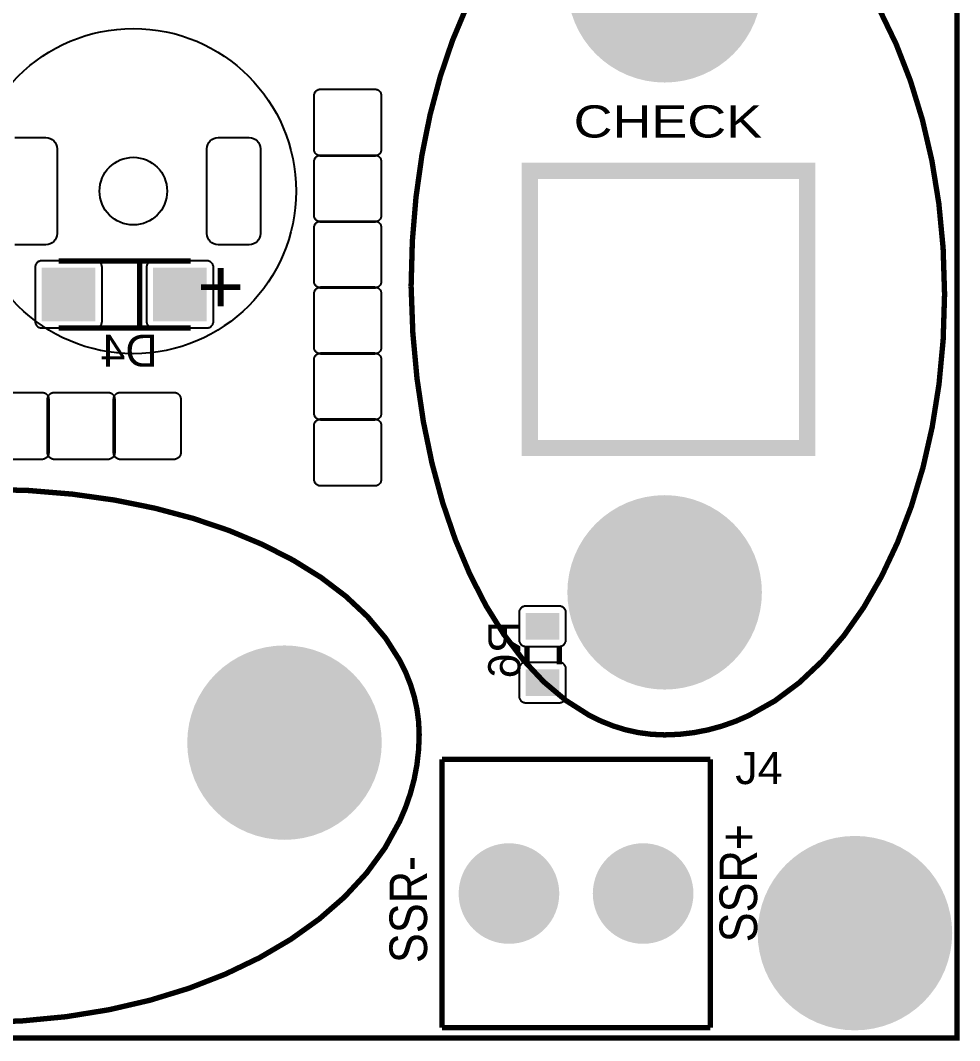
# Model space of a CAD drawing. Header units: inches. Extents: x -2.05 to 2.05, y -1.97 to 1.97.
# Drawn here: x 0.649 to 2.049, y -1.974 to -0.453 of the extents above; entities that cross this region are included whole.
import ezdxf

# ---------------------------------------------------------------- set-up
doc = ezdxf.new("R2010")
doc.units = ezdxf.units.IN
doc.layers.get('0').update_dxf_attribs({"linetype": 'CONTINUOUS'})

# ---------------------------------------------------------------- blocks, each defined once
blk = doc.blocks.new('RPAD')
blk.add_trace([(-0.5, -0.5), (-0.5, 0.5), (0.5, -0.5), (0.5, 0.5)])
blk = doc.blocks.new('EPAD')
at = {"const_width": 0.5}
blk.add_lwpolyline([(-0.25, 0, 1), (0.25, 0, 1)], format="xyb", close=True, dxfattribs=at)

msp = doc.modelspace()

# ---------------------------------------------------------------- linework, layer by layer
for points, const_width in [([(-2.045209, -1.970364), (2.045209, -1.970364), (2.045209, 1.964352), (-2.045209, 1.964352), (-2.045209, -1.970364)], 0.008), ([(-2.045209, -1.970364), (2.045209, -1.970364), (2.045209, 1.964352), (-2.045209, 1.964352), (-2.045209, -1.970364)], 0.008), ([(-2.045209, -1.970364), (2.045209, -1.970364), (2.045209, 1.964352), (-2.045209, 1.964352), (-2.045209, -1.970364)], 0.008), ([(1.313956, -0.433076), (1.2931, -0.482924), (1.274993, -0.53646), (1.259802, -0.593386), (1.247696, -0.653404), (1.238841, -0.716218), (1.233404, -0.781529), (1.231555, -0.849041)], 0.008), ([(1.313956, -0.433076), (1.2931, -0.482924), (1.274993, -0.53646), (1.259802, -0.593386), (1.247696, -0.653404), (1.238841, -0.716218), (1.233404, -0.781529), (1.231555, -0.849041)], 0.008), ([(1.313956, -0.433076), (1.2931, -0.482924), (1.274993, -0.53646), (1.259802, -0.593386), (1.247696, -0.653404), (1.238841, -0.716218), (1.233404, -0.781529), (1.231555, -0.849041)], 0.008), ([(1.231555, -0.849041), (1.234137, -0.918883), (1.240296, -0.986384), (1.249868, -1.051246), (1.262686, -1.113171), (1.278585, -1.171858), (1.2974, -1.22701), (1.318964, -1.278328), (1.343114, -1.325511), (1.369683, -1.368264), (1.398506, -1.406285), (1.429417, -1.439277), (1.462251, -1.46694), (1.496843, -1.488976), (1.514746, -1.497791), (1.533026, -1.505086), (1.551663, -1.510826), (1.570636, -1.514971), (1.589925, -1.517486), (1.609508, -1.518333), (1.631358, -1.517496), (1.652879, -1.515012), (1.674047, -1.510917), (1.694837, -1.50525), (1.715226, -1.498048), (1.73519, -1.489349), (1.773747, -1.467609), (1.810318, -1.440331), (1.844711, -1.407816), (1.876734, -1.370365), (1.906198, -1.32828), (1.932911, -1.28186), (1.956683, -1.231407), (1.977321, -1.177222), (1.994635, -1.119607), (2.008434, -1.058861), (2.018527, -0.995286), (2.024723, -0.929183), (2.026831, -0.860852), (2.024663, -0.792113), (2.018292, -0.725614), (2.007913, -0.661658), (1.993724, -0.600548), (1.97592, -0.542588), (1.954697, -0.488078), (1.930254, -0.437324)], 0.008), ([(1.231555, -0.849041), (1.234137, -0.918883), (1.240296, -0.986384), (1.249868, -1.051246), (1.262686, -1.113171), (1.278585, -1.171858), (1.2974, -1.22701), (1.318964, -1.278328), (1.343114, -1.325511), (1.369683, -1.368264), (1.398506, -1.406285), (1.429417, -1.439277), (1.462251, -1.46694), (1.496843, -1.488976), (1.514746, -1.497791), (1.533026, -1.505086), (1.551663, -1.510826), (1.570636, -1.514971), (1.589925, -1.517486), (1.609508, -1.518333), (1.631358, -1.517496), (1.652879, -1.515012), (1.674047, -1.510917), (1.694837, -1.50525), (1.715226, -1.498048), (1.73519, -1.489349), (1.773747, -1.467609), (1.810318, -1.440331), (1.844711, -1.407816), (1.876734, -1.370365), (1.906198, -1.32828), (1.932911, -1.28186), (1.956683, -1.231407), (1.977321, -1.177222), (1.994635, -1.119607), (2.008434, -1.058861), (2.018527, -0.995286), (2.024723, -0.929183), (2.026831, -0.860852), (2.024663, -0.792113), (2.018292, -0.725614), (2.007913, -0.661658), (1.993724, -0.600548), (1.97592, -0.542588), (1.954697, -0.488078), (1.930254, -0.437324)], 0.008), ([(1.231555, -0.849041), (1.234137, -0.918883), (1.240296, -0.986384), (1.249868, -1.051246), (1.262686, -1.113171), (1.278585, -1.171858), (1.2974, -1.22701), (1.318964, -1.278328), (1.343114, -1.325511), (1.369683, -1.368264), (1.398506, -1.406285), (1.429417, -1.439277), (1.462251, -1.46694), (1.496843, -1.488976), (1.514746, -1.497791), (1.533026, -1.505086), (1.551663, -1.510826), (1.570636, -1.514971), (1.589925, -1.517486), (1.609508, -1.518333), (1.631358, -1.517496), (1.652879, -1.515012), (1.674047, -1.510917), (1.694837, -1.50525), (1.715226, -1.498048), (1.73519, -1.489349), (1.773747, -1.467609), (1.810318, -1.440331), (1.844711, -1.407816), (1.876734, -1.370365), (1.906198, -1.32828), (1.932911, -1.28186), (1.956683, -1.231407), (1.977321, -1.177222), (1.994635, -1.119607), (2.008434, -1.058861), (2.018527, -0.995286), (2.024723, -0.929183), (2.026831, -0.860852), (2.024663, -0.792113), (2.018292, -0.725614), (2.007913, -0.661658), (1.993724, -0.600548), (1.97592, -0.542588), (1.954697, -0.488078), (1.930254, -0.437324)], 0.008), ([(1.40861, -1.090278), (1.821996, -1.090278), (1.821996, -0.676892), (1.40861, -0.676892), (1.40861, -1.090278)], 0.024), ([(1.40861, -1.090278), (1.821996, -1.090278), (1.821996, -0.676892), (1.40861, -0.676892), (1.40861, -1.090278)], 0.024), ([(1.40861, -1.090278), (1.821996, -1.090278), (1.821996, -0.676892), (1.40861, -0.676892), (1.40861, -1.090278)], 0.024), ([(0.902933, -0.811222), (0.705933, -0.811222)], 0.008), ([(0.902933, -0.811222), (0.705933, -0.811222)], 0.008), ([(0.902933, -0.811222), (0.705933, -0.811222)], 0.008), ([(0.826933, -0.911222), (0.826933, -0.811222)], 0.008), ([(0.826933, -0.911222), (0.826933, -0.811222)], 0.008), ([(0.826933, -0.911222), (0.826933, -0.811222)], 0.008), ([(0.705933, -0.911222), (0.902933, -0.911222)], 0.008), ([(0.705933, -0.911222), (0.902933, -0.911222)], 0.008), ([(0.705933, -0.911222), (0.902933, -0.911222)], 0.008), ([(0.582177, -1.947222), (0.650917, -1.945055), (0.717416, -1.938684), (0.781371, -1.928305), (0.842481, -1.914115), (0.900442, -1.896311), (0.954951, -1.875089), (1.005706, -1.850645), (1.052404, -1.823176), (1.094741, -1.792878), (1.132416, -1.759948), (1.165126, -1.724582), (1.192567, -1.686976), (1.214437, -1.647328), (1.223189, -1.626799), (1.230434, -1.605833), (1.236135, -1.584454), (1.240254, -1.562687), (1.242753, -1.540557), (1.243594, -1.518089), (1.242768, -1.498918), (1.240313, -1.480036), (1.236268, -1.461465), (1.230669, -1.443224), (1.223553, -1.425336), (1.214958, -1.40782), (1.193478, -1.373992), (1.166527, -1.341906), (1.134402, -1.311731), (1.097399, -1.283635), (1.055818, -1.257785), (1.009954, -1.234348), (0.960106, -1.213492), (0.90657, -1.195385), (0.849644, -1.180194), (0.789625, -1.168087), (0.726812, -1.159232), (0.6615, -1.153796), (0.593988, -1.151947)], 0.008), ([(0.582177, -1.947222), (0.650917, -1.945055), (0.717416, -1.938684), (0.781371, -1.928305), (0.842481, -1.914115), (0.900442, -1.896311), (0.954951, -1.875089), (1.005706, -1.850645), (1.052404, -1.823176), (1.094741, -1.792878), (1.132416, -1.759948), (1.165126, -1.724582), (1.192567, -1.686976), (1.214437, -1.647328), (1.223189, -1.626799), (1.230434, -1.605833), (1.236135, -1.584454), (1.240254, -1.562687), (1.242753, -1.540557), (1.243594, -1.518089), (1.242768, -1.498918), (1.240313, -1.480036), (1.236268, -1.461465), (1.230669, -1.443224), (1.223553, -1.425336), (1.214958, -1.40782), (1.193478, -1.373992), (1.166527, -1.341906), (1.134402, -1.311731), (1.097399, -1.283635), (1.055818, -1.257785), (1.009954, -1.234348), (0.960106, -1.213492), (0.90657, -1.195385), (0.849644, -1.180194), (0.789625, -1.168087), (0.726812, -1.159232), (0.6615, -1.153796), (0.593988, -1.151947)], 0.008), ([(0.582177, -1.947222), (0.650917, -1.945055), (0.717416, -1.938684), (0.781371, -1.928305), (0.842481, -1.914115), (0.900442, -1.896311), (0.954951, -1.875089), (1.005706, -1.850645), (1.052404, -1.823176), (1.094741, -1.792878), (1.132416, -1.759948), (1.165126, -1.724582), (1.192567, -1.686976), (1.214437, -1.647328), (1.223189, -1.626799), (1.230434, -1.605833), (1.236135, -1.584454), (1.240254, -1.562687), (1.242753, -1.540557), (1.243594, -1.518089), (1.242768, -1.498918), (1.240313, -1.480036), (1.236268, -1.461465), (1.230669, -1.443224), (1.223553, -1.425336), (1.214958, -1.40782), (1.193478, -1.373992), (1.166527, -1.341906), (1.134402, -1.311731), (1.097399, -1.283635), (1.055818, -1.257785), (1.009954, -1.234348), (0.960106, -1.213492), (0.90657, -1.195385), (0.849644, -1.180194), (0.789625, -1.168087), (0.726812, -1.159232), (0.6615, -1.153796), (0.593988, -1.151947)], 0.008), ([(1.404445, -1.385333), (1.404445, -1.412333)], 0.008), ([(1.404445, -1.385333), (1.404445, -1.412333)], 0.008), ([(1.404445, -1.385333), (1.404445, -1.412333)], 0.008), ([(1.452445, -1.385333), (1.452445, -1.413333)], 0.008), ([(1.452445, -1.385333), (1.452445, -1.413333)], 0.008), ([(1.452445, -1.385333), (1.452445, -1.413333)], 0.008), ([(1.277429, -1.955002), (1.277429, -1.555002)], 0.008), ([(1.677429, -1.555002), (1.277429, -1.555002)], 0.008), ([(1.277429, -1.955002), (1.277429, -1.555002)], 0.008), ([(1.677429, -1.555002), (1.277429, -1.555002)], 0.008), ([(1.277429, -1.955002), (1.277429, -1.555002)], 0.008), ([(1.677429, -1.555002), (1.277429, -1.555002)], 0.008), ([(1.677429, -1.955002), (1.677429, -1.555002)], 0.008), ([(1.677429, -1.955002), (1.677429, -1.555002)], 0.008), ([(1.677429, -1.955002), (1.677429, -1.555002)], 0.008), ([(1.677429, -1.955002), (1.277429, -1.955002)], 0.008), ([(1.677429, -1.955002), (1.277429, -1.955002)], 0.008), ([(1.677429, -1.955002), (1.277429, -1.955002)], 0.008)]:
    msp.add_lwpolyline(points, dxfattribs=dict(const_width=const_width))
for points in [[(1.187067, -0.564947), (1.187067, -0.644947), (1.187017, -0.645986), (1.186868, -0.646991), (1.186626, -0.647958), (1.186295, -0.648882), (1.185881, -0.649759), (1.185386, -0.650583), (1.184817, -0.65135), (1.184176, -0.652056), (1.18347, -0.652696), (1.182703, -0.653266), (1.181879, -0.65376), (1.181002, -0.654175), (1.180078, -0.654506), (1.179111, -0.654748), (1.178106, -0.654896), (1.177067, -0.654947), (1.097067, -0.654947), (1.096028, -0.654896), (1.095022, -0.654748), (1.094056, -0.654506), (1.093131, -0.654175), (1.092255, -0.65376), (1.091431, -0.653266), (1.090664, -0.652696), (1.089957, -0.652056), (1.089317, -0.65135), (1.088748, -0.650583), (1.088253, -0.649759), (1.087839, -0.648882), (1.087508, -0.647958), (1.087266, -0.646991), (1.087117, -0.645986), (1.087067, -0.644947), (1.087067, -0.564947), (1.087117, -0.563907), (1.087266, -0.562902), (1.087508, -0.561935), (1.087839, -0.561011), (1.088253, -0.560135), (1.088748, -0.559311), (1.089317, -0.558543), (1.089957, -0.557837), (1.090664, -0.557197), (1.091431, -0.556628), (1.092255, -0.556133), (1.093131, -0.555719), (1.094056, -0.555388), (1.095022, -0.555146), (1.096028, -0.554997), (1.097067, -0.554947), (1.177067, -0.554947), (1.178106, -0.554997), (1.179111, -0.555146), (1.180078, -0.555388), (1.181002, -0.555719), (1.181879, -0.556133), (1.182703, -0.556628), (1.18347, -0.557197), (1.184176, -0.557837), (1.184817, -0.558543), (1.185386, -0.559311), (1.185881, -0.560135), (1.186295, -0.561011), (1.186626, -0.561935), (1.186868, -0.562902), (1.187017, -0.563907), (1.187067, -0.564947)], [(0.990083, -0.787222), (0.944083, -0.787222), (0.940607, -0.786884), (0.937393, -0.785911), (0.934502, -0.784365), (0.931997, -0.782308), (0.92994, -0.779804), (0.928394, -0.776913), (0.927421, -0.773698), (0.927083, -0.770222), (0.927083, -0.644222), (0.927421, -0.640746), (0.928394, -0.637532), (0.92994, -0.634641), (0.931997, -0.632137), (0.934502, -0.63008), (0.937393, -0.628534), (0.940607, -0.627561), (0.944083, -0.627222), (0.990083, -0.627222), (0.993559, -0.627561), (0.996773, -0.628534), (0.999664, -0.63008), (1.002169, -0.632137), (1.004225, -0.634641), (1.005771, -0.637532), (1.006744, -0.640746), (1.007083, -0.644222), (1.007083, -0.770222), (1.006744, -0.773698), (1.005771, -0.776913), (1.004225, -0.779804), (1.002169, -0.782308), (0.999664, -0.784365), (0.996773, -0.785911), (0.993559, -0.786884), (0.990083, -0.787222)], [(1.187067, -0.663372), (1.187067, -0.743372), (1.187017, -0.744411), (1.186868, -0.745417), (1.186626, -0.746383), (1.186295, -0.747307), (1.185881, -0.748184), (1.185386, -0.749008), (1.184817, -0.749776), (1.184176, -0.750481), (1.18347, -0.751122), (1.182703, -0.751691), (1.181879, -0.752185), (1.181002, -0.7526), (1.180078, -0.752931), (1.179111, -0.753173), (1.178106, -0.753322), (1.177067, -0.753372), (1.097067, -0.753372), (1.096028, -0.753322), (1.095022, -0.753173), (1.094056, -0.752931), (1.093131, -0.7526), (1.092255, -0.752185), (1.091431, -0.751691), (1.090664, -0.751122), (1.089957, -0.750481), (1.089317, -0.749776), (1.088748, -0.749008), (1.088253, -0.748184), (1.087839, -0.747307), (1.087508, -0.746383), (1.087266, -0.745417), (1.087117, -0.744411), (1.087067, -0.743372), (1.087067, -0.663372), (1.087117, -0.662333), (1.087266, -0.661328), (1.087508, -0.660361), (1.087839, -0.659437), (1.088253, -0.65856), (1.088748, -0.657736), (1.089317, -0.656969), (1.089957, -0.656263), (1.090664, -0.655622), (1.091431, -0.655053), (1.092255, -0.654559), (1.093131, -0.654144), (1.094056, -0.653813), (1.095022, -0.653571), (1.096028, -0.653422), (1.097067, -0.653372), (1.177067, -0.653372), (1.178106, -0.653422), (1.179111, -0.653571), (1.180078, -0.653813), (1.181002, -0.654144), (1.181879, -0.654559), (1.182703, -0.655053), (1.18347, -0.655622), (1.184176, -0.656263), (1.184817, -0.656969), (1.185386, -0.657736), (1.185881, -0.65856), (1.186295, -0.659437), (1.186626, -0.660361), (1.186868, -0.661328), (1.187017, -0.662333), (1.187067, -0.663372)], [(1.187067, -0.761797), (1.187067, -0.841797), (1.187017, -0.842837), (1.186868, -0.843842), (1.186626, -0.844809), (1.186295, -0.845733), (1.185881, -0.846609), (1.185386, -0.847433), (1.184817, -0.848201), (1.184176, -0.848907), (1.18347, -0.849547), (1.182703, -0.850116), (1.181879, -0.850611), (1.181002, -0.851026), (1.180078, -0.851356), (1.179111, -0.851598), (1.178106, -0.851747), (1.177067, -0.851797), (1.097067, -0.851797), (1.096028, -0.851747), (1.095022, -0.851598), (1.094056, -0.851356), (1.093131, -0.851026), (1.092255, -0.850611), (1.091431, -0.850116), (1.090664, -0.849547), (1.089957, -0.848907), (1.089317, -0.848201), (1.088748, -0.847433), (1.088253, -0.846609), (1.087839, -0.845733), (1.087508, -0.844809), (1.087266, -0.843842), (1.087117, -0.842837), (1.087067, -0.841797), (1.087067, -0.761797), (1.087117, -0.760758), (1.087266, -0.759753), (1.087508, -0.758786), (1.087839, -0.757862), (1.088253, -0.756985), (1.088748, -0.756161), (1.089317, -0.755394), (1.089957, -0.754688), (1.090664, -0.754048), (1.091431, -0.753478), (1.092255, -0.752984), (1.093131, -0.752569), (1.094056, -0.752238), (1.095022, -0.751996), (1.096028, -0.751848), (1.097067, -0.751797), (1.177067, -0.751797), (1.178106, -0.751848), (1.179111, -0.751996), (1.180078, -0.752238), (1.181002, -0.752569), (1.181879, -0.752984), (1.182703, -0.753478), (1.18347, -0.754048), (1.184176, -0.754688), (1.184817, -0.755394), (1.185386, -0.756161), (1.185881, -0.756985), (1.186295, -0.757862), (1.186626, -0.758786), (1.186868, -0.759753), (1.187017, -0.760758), (1.187067, -0.761797)], [(0.680933, -0.911222), (0.760933, -0.911222), (0.761972, -0.911172), (0.762978, -0.911024), (0.763944, -0.910781), (0.764869, -0.910451), (0.765745, -0.910036), (0.766569, -0.909541), (0.767337, -0.908972), (0.768043, -0.908332), (0.768683, -0.907626), (0.769252, -0.906858), (0.769746, -0.906034), (0.770161, -0.905158), (0.770492, -0.904234), (0.770734, -0.903267), (0.770883, -0.902262), (0.770933, -0.901222), (0.770933, -0.821222), (0.770883, -0.820183), (0.770734, -0.819178), (0.770492, -0.818211), (0.770161, -0.817287), (0.769746, -0.816411), (0.769252, -0.815587), (0.768683, -0.814819), (0.768043, -0.814113), (0.767337, -0.813473), (0.766569, -0.812904), (0.765745, -0.812409), (0.764869, -0.811994), (0.763944, -0.811663), (0.762978, -0.811421), (0.761972, -0.811273), (0.760933, -0.811222), (0.680933, -0.811222), (0.679894, -0.811273), (0.678889, -0.811421), (0.677922, -0.811663), (0.676998, -0.811994), (0.676121, -0.812409), (0.675297, -0.812904), (0.67453, -0.813473), (0.673824, -0.814113), (0.673183, -0.814819), (0.672614, -0.815587), (0.67212, -0.816411), (0.671705, -0.817287), (0.671374, -0.818211), (0.671132, -0.819178), (0.670983, -0.820183), (0.670933, -0.821222), (0.670933, -0.901222), (0.670983, -0.902262), (0.671132, -0.903267), (0.671374, -0.904234), (0.671705, -0.905158), (0.67212, -0.906034), (0.672614, -0.906858), (0.673183, -0.907626), (0.673824, -0.908332), (0.67453, -0.908972), (0.675297, -0.909541), (0.676121, -0.910036), (0.676998, -0.910451), (0.677922, -0.910781), (0.678889, -0.911024), (0.679894, -0.911172), (0.680933, -0.911222)], [(0.846933, -0.911222), (0.926933, -0.911222), (0.927972, -0.911172), (0.928978, -0.911024), (0.929944, -0.910781), (0.930869, -0.910451), (0.931745, -0.910036), (0.932569, -0.909541), (0.933337, -0.908972), (0.934043, -0.908332), (0.934683, -0.907626), (0.935252, -0.906858), (0.935746, -0.906034), (0.936161, -0.905158), (0.936492, -0.904234), (0.936734, -0.903267), (0.936883, -0.902262), (0.936933, -0.901222), (0.936933, -0.821222), (0.936883, -0.820183), (0.936734, -0.819178), (0.936492, -0.818211), (0.936161, -0.817287), (0.935746, -0.816411), (0.935252, -0.815587), (0.934683, -0.814819), (0.934043, -0.814113), (0.933337, -0.813473), (0.932569, -0.812904), (0.931745, -0.812409), (0.930869, -0.811994), (0.929944, -0.811663), (0.928978, -0.811421), (0.927972, -0.811273), (0.926933, -0.811222), (0.846933, -0.811222), (0.845894, -0.811273), (0.844889, -0.811421), (0.843922, -0.811663), (0.842998, -0.811994), (0.842121, -0.812409), (0.841297, -0.812904), (0.84053, -0.813473), (0.839824, -0.814113), (0.839183, -0.814819), (0.838614, -0.815587), (0.83812, -0.816411), (0.837705, -0.817287), (0.837374, -0.818211), (0.837132, -0.819178), (0.836983, -0.820183), (0.836933, -0.821222), (0.836933, -0.901222), (0.836983, -0.902262), (0.837132, -0.903267), (0.837374, -0.904234), (0.837705, -0.905158), (0.83812, -0.906034), (0.838614, -0.906858), (0.839183, -0.907626), (0.839824, -0.908332), (0.84053, -0.908972), (0.841297, -0.909541), (0.842121, -0.910036), (0.842998, -0.910451), (0.843922, -0.910781), (0.844889, -0.911024), (0.845894, -0.911172), (0.846933, -0.911222)], [(1.187067, -0.860222), (1.187067, -0.940222), (1.187017, -0.941262), (1.186868, -0.942267), (1.186626, -0.943234), (1.186295, -0.944158), (1.185881, -0.945034), (1.185386, -0.945858), (1.184817, -0.946626), (1.184176, -0.947332), (1.18347, -0.947972), (1.182703, -0.948541), (1.181879, -0.949036), (1.181002, -0.949451), (1.180078, -0.949781), (1.179111, -0.950024), (1.178106, -0.950172), (1.177067, -0.950222), (1.097067, -0.950222), (1.096028, -0.950172), (1.095022, -0.950024), (1.094056, -0.949781), (1.093131, -0.949451), (1.092255, -0.949036), (1.091431, -0.948541), (1.090664, -0.947972), (1.089957, -0.947332), (1.089317, -0.946626), (1.088748, -0.945858), (1.088253, -0.945034), (1.087839, -0.944158), (1.087508, -0.943234), (1.087266, -0.942267), (1.087117, -0.941262), (1.087067, -0.940222), (1.087067, -0.860222), (1.087117, -0.859183), (1.087266, -0.858178), (1.087508, -0.857211), (1.087839, -0.856287), (1.088253, -0.855411), (1.088748, -0.854587), (1.089317, -0.853819), (1.089957, -0.853113), (1.090664, -0.852473), (1.091431, -0.851904), (1.092255, -0.851409), (1.093131, -0.850994), (1.094056, -0.850663), (1.095022, -0.850421), (1.096028, -0.850273), (1.097067, -0.850222), (1.177067, -0.850222), (1.178106, -0.850273), (1.179111, -0.850421), (1.180078, -0.850663), (1.181002, -0.850994), (1.181879, -0.851409), (1.182703, -0.851904), (1.18347, -0.852473), (1.184176, -0.853113), (1.184817, -0.853819), (1.185386, -0.854587), (1.185881, -0.855411), (1.186295, -0.856287), (1.186626, -0.857211), (1.186868, -0.858178), (1.187017, -0.859183), (1.187067, -0.860222)], [(1.187067, -0.958648), (1.187067, -1.038648), (1.187017, -1.039687), (1.186868, -1.040692), (1.186626, -1.041659), (1.186295, -1.042583), (1.185881, -1.043459), (1.185386, -1.044283), (1.184817, -1.045051), (1.184176, -1.045757), (1.18347, -1.046397), (1.182703, -1.046967), (1.181879, -1.047461), (1.181002, -1.047876), (1.180078, -1.048207), (1.179111, -1.048449), (1.178106, -1.048597), (1.177067, -1.048648), (1.097067, -1.048648), (1.096028, -1.048597), (1.095022, -1.048449), (1.094056, -1.048207), (1.093131, -1.047876), (1.092255, -1.047461), (1.091431, -1.046967), (1.090664, -1.046397), (1.089957, -1.045757), (1.089317, -1.045051), (1.088748, -1.044283), (1.088253, -1.043459), (1.087839, -1.042583), (1.087508, -1.041659), (1.087266, -1.040692), (1.087117, -1.039687), (1.087067, -1.038648), (1.087067, -0.958648), (1.087117, -0.957608), (1.087266, -0.956603), (1.087508, -0.955636), (1.087839, -0.954712), (1.088253, -0.953836), (1.088748, -0.953012), (1.089317, -0.952244), (1.089957, -0.951538), (1.090664, -0.950898), (1.091431, -0.950329), (1.092255, -0.949834), (1.093131, -0.949419), (1.094056, -0.949089), (1.095022, -0.948846), (1.096028, -0.948698), (1.097067, -0.948648), (1.177067, -0.948648), (1.178106, -0.948698), (1.179111, -0.948846), (1.180078, -0.949089), (1.181002, -0.949419), (1.181879, -0.949834), (1.182703, -0.950329), (1.18347, -0.950898), (1.184176, -0.951538), (1.184817, -0.952244), (1.185386, -0.953012), (1.185881, -0.953836), (1.186295, -0.954712), (1.186626, -0.955636), (1.186868, -0.956603), (1.187017, -0.957608), (1.187067, -0.958648)], [(0.779657, -1.107459), (0.699657, -1.107459), (0.698618, -1.107408), (0.697613, -1.10726), (0.696646, -1.107018), (0.695722, -1.106687), (0.694846, -1.106272), (0.694022, -1.105778), (0.693254, -1.105208), (0.692548, -1.104568), (0.691908, -1.103862), (0.691339, -1.103094), (0.690844, -1.10227), (0.690429, -1.101394), (0.690098, -1.10047), (0.689856, -1.099503), (0.689708, -1.098498), (0.689657, -1.097459), (0.689657, -1.017459), (0.689708, -1.016419), (0.689856, -1.015414), (0.690098, -1.014447), (0.690429, -1.013523), (0.690844, -1.012647), (0.691339, -1.011823), (0.691908, -1.011056), (0.692548, -1.010349), (0.693254, -1.009709), (0.694022, -1.00914), (0.694846, -1.008645), (0.695722, -1.00823), (0.696646, -1.0079), (0.697613, -1.007657), (0.698618, -1.007509), (0.699657, -1.007459), (0.779657, -1.007459), (0.780697, -1.007509), (0.781702, -1.007657), (0.782669, -1.0079), (0.783593, -1.00823), (0.784469, -1.008645), (0.785293, -1.00914), (0.786061, -1.009709), (0.786767, -1.010349), (0.787407, -1.011056), (0.787976, -1.011823), (0.788471, -1.012647), (0.788886, -1.013523), (0.789217, -1.014447), (0.789459, -1.015414), (0.789607, -1.016419), (0.789657, -1.017459), (0.789657, -1.097459), (0.789607, -1.098498), (0.789459, -1.099503), (0.789217, -1.10047), (0.788886, -1.101394), (0.788471, -1.10227), (0.787976, -1.103094), (0.787407, -1.103862), (0.786767, -1.104568), (0.786061, -1.105208), (0.785293, -1.105778), (0.784469, -1.106272), (0.783593, -1.106687), (0.782669, -1.107018), (0.781702, -1.10726), (0.780697, -1.107408), (0.779657, -1.107459)], [(0.878083, -1.107459), (0.798083, -1.107459), (0.797043, -1.107408), (0.796038, -1.10726), (0.795071, -1.107018), (0.794147, -1.106687), (0.793271, -1.106272), (0.792447, -1.105778), (0.791679, -1.105208), (0.790973, -1.104568), (0.790333, -1.103862), (0.789764, -1.103094), (0.789269, -1.10227), (0.788854, -1.101394), (0.788524, -1.10047), (0.788281, -1.099503), (0.788133, -1.098498), (0.788083, -1.097459), (0.788083, -1.017459), (0.788133, -1.016419), (0.788281, -1.015414), (0.788524, -1.014447), (0.788854, -1.013523), (0.789269, -1.012647), (0.789764, -1.011823), (0.790333, -1.011056), (0.790973, -1.010349), (0.791679, -1.009709), (0.792447, -1.00914), (0.793271, -1.008645), (0.794147, -1.00823), (0.795071, -1.0079), (0.796038, -1.007657), (0.797043, -1.007509), (0.798083, -1.007459), (0.878083, -1.007459), (0.879122, -1.007509), (0.880127, -1.007657), (0.881094, -1.0079), (0.882018, -1.00823), (0.882894, -1.008645), (0.883719, -1.00914), (0.884486, -1.009709), (0.885192, -1.010349), (0.885832, -1.011056), (0.886402, -1.011823), (0.886896, -1.012647), (0.887311, -1.013523), (0.887642, -1.014447), (0.887884, -1.015414), (0.888032, -1.016419), (0.888083, -1.017459), (0.888083, -1.097459), (0.888032, -1.098498), (0.887884, -1.099503), (0.887642, -1.10047), (0.887311, -1.101394), (0.886896, -1.10227), (0.886402, -1.103094), (0.885832, -1.103862), (0.885192, -1.104568), (0.884486, -1.105208), (0.883719, -1.105778), (0.882894, -1.106272), (0.882018, -1.106687), (0.881094, -1.107018), (0.880127, -1.10726), (0.879122, -1.107408), (0.878083, -1.107459)], [(1.187067, -1.057073), (1.187067, -1.137073), (1.187017, -1.138112), (1.186868, -1.139117), (1.186626, -1.140084), (1.186295, -1.141008), (1.185881, -1.141885), (1.185386, -1.142709), (1.184817, -1.143476), (1.184176, -1.144182), (1.18347, -1.144822), (1.182703, -1.145392), (1.181879, -1.145886), (1.181002, -1.146301), (1.180078, -1.146632), (1.179111, -1.146874), (1.178106, -1.147022), (1.177067, -1.147073), (1.097067, -1.147073), (1.096028, -1.147022), (1.095022, -1.146874), (1.094056, -1.146632), (1.093131, -1.146301), (1.092255, -1.145886), (1.091431, -1.145392), (1.090664, -1.144822), (1.089957, -1.144182), (1.089317, -1.143476), (1.088748, -1.142709), (1.088253, -1.141885), (1.087839, -1.141008), (1.087508, -1.140084), (1.087266, -1.139117), (1.087117, -1.138112), (1.087067, -1.137073), (1.087067, -1.057073), (1.087117, -1.056033), (1.087266, -1.055028), (1.087508, -1.054061), (1.087839, -1.053137), (1.088253, -1.052261), (1.088748, -1.051437), (1.089317, -1.050669), (1.089957, -1.049963), (1.090664, -1.049323), (1.091431, -1.048754), (1.092255, -1.048259), (1.093131, -1.047844), (1.094056, -1.047514), (1.095022, -1.047272), (1.096028, -1.047123), (1.097067, -1.047073), (1.177067, -1.047073), (1.178106, -1.047123), (1.179111, -1.047272), (1.180078, -1.047514), (1.181002, -1.047844), (1.181879, -1.048259), (1.182703, -1.048754), (1.18347, -1.049323), (1.184176, -1.049963), (1.184817, -1.050669), (1.185386, -1.051437), (1.185881, -1.052261), (1.186295, -1.053137), (1.186626, -1.054061), (1.186868, -1.055028), (1.187017, -1.056033), (1.187067, -1.057073)], [(1.392445, -1.336333), (1.392445, -1.376333), (1.392495, -1.377372), (1.392644, -1.378377), (1.392886, -1.379344), (1.393217, -1.380268), (1.393631, -1.381144), (1.394126, -1.381969), (1.394695, -1.382736), (1.395335, -1.383442), (1.396042, -1.384082), (1.396809, -1.384652), (1.397633, -1.385146), (1.398509, -1.385561), (1.399433, -1.385892), (1.4004, -1.386134), (1.401406, -1.386282), (1.402445, -1.386333), (1.452445, -1.386333), (1.453484, -1.386282), (1.454489, -1.386134), (1.455456, -1.385892), (1.45638, -1.385561), (1.457257, -1.385146), (1.458081, -1.384652), (1.458848, -1.384082), (1.459554, -1.383442), (1.460194, -1.382736), (1.460764, -1.381969), (1.461259, -1.381144), (1.461673, -1.380268), (1.462004, -1.379344), (1.462246, -1.378377), (1.462394, -1.377372), (1.462445, -1.376333), (1.462445, -1.336333), (1.462394, -1.335293), (1.462246, -1.334288), (1.462004, -1.333321), (1.461673, -1.332397), (1.461259, -1.331521), (1.460764, -1.330697), (1.460194, -1.329929), (1.459554, -1.329223), (1.458848, -1.328583), (1.458081, -1.328014), (1.457257, -1.327519), (1.45638, -1.327104), (1.455456, -1.326774), (1.454489, -1.326531), (1.453484, -1.326383), (1.452445, -1.326333), (1.402445, -1.326333), (1.401406, -1.326383), (1.4004, -1.326531), (1.399433, -1.326774), (1.398509, -1.327104), (1.397633, -1.327519), (1.396809, -1.328014), (1.396042, -1.328583), (1.395335, -1.329223), (1.394695, -1.329929), (1.394126, -1.330697), (1.393631, -1.331521), (1.393217, -1.332397), (1.392886, -1.333321), (1.392644, -1.334288), (1.392495, -1.335293), (1.392445, -1.336333)], [(1.392445, -1.420333), (1.392445, -1.460333), (1.392495, -1.461372), (1.392644, -1.462377), (1.392886, -1.463344), (1.393217, -1.464268), (1.393631, -1.465144), (1.394126, -1.465969), (1.394695, -1.466736), (1.395335, -1.467442), (1.396042, -1.468082), (1.396809, -1.468652), (1.397633, -1.469146), (1.398509, -1.469561), (1.399433, -1.469892), (1.4004, -1.470134), (1.401406, -1.470282), (1.402445, -1.470333), (1.452445, -1.470333), (1.453484, -1.470282), (1.454489, -1.470134), (1.455456, -1.469892), (1.45638, -1.469561), (1.457257, -1.469146), (1.458081, -1.468652), (1.458848, -1.468082), (1.459554, -1.467442), (1.460194, -1.466736), (1.460764, -1.465969), (1.461259, -1.465144), (1.461673, -1.464268), (1.462004, -1.463344), (1.462246, -1.462377), (1.462394, -1.461372), (1.462445, -1.460333), (1.462445, -1.420333), (1.462394, -1.419293), (1.462246, -1.418288), (1.462004, -1.417321), (1.461673, -1.416397), (1.461259, -1.415521), (1.460764, -1.414697), (1.460194, -1.413929), (1.459554, -1.413223), (1.458848, -1.412583), (1.458081, -1.412014), (1.457257, -1.411519), (1.45638, -1.411104), (1.455456, -1.410774), (1.454489, -1.410531), (1.453484, -1.410383), (1.452445, -1.410333), (1.402445, -1.410333), (1.401406, -1.410383), (1.4004, -1.410531), (1.399433, -1.410774), (1.398509, -1.411104), (1.397633, -1.411519), (1.396809, -1.412014), (1.396042, -1.412583), (1.395335, -1.413223), (1.394695, -1.413929), (1.394126, -1.414697), (1.393631, -1.415521), (1.393217, -1.416397), (1.392886, -1.417321), (1.392644, -1.418288), (1.392495, -1.419293), (1.392445, -1.420333)]]:
    msp.add_lwpolyline(points, close=True)
for points in [[(0.640933, -0.627222), (0.686933, -0.627222), (0.690409, -0.627561), (0.693623, -0.628534), (0.696514, -0.63008), (0.699019, -0.632137), (0.701076, -0.634641), (0.702622, -0.637532), (0.703595, -0.640746), (0.703933, -0.644222), (0.703933, -0.770222), (0.703595, -0.773698), (0.702622, -0.776913), (0.701076, -0.779804), (0.699019, -0.782308), (0.696514, -0.784365), (0.693623, -0.785911), (0.690409, -0.786884), (0.686933, -0.787222), (0.686933, -0.787222), (0.640933, -0.787222)], [(0.601232, -1.007459), (0.681232, -1.007459), (0.682272, -1.007509), (0.683277, -1.007657), (0.684244, -1.0079), (0.685168, -1.00823), (0.686044, -1.008645), (0.686868, -1.00914), (0.687636, -1.009709), (0.688342, -1.010349), (0.688982, -1.011056), (0.689551, -1.011823), (0.690046, -1.012647), (0.690461, -1.013523), (0.690791, -1.014447), (0.691033, -1.015414), (0.691182, -1.016419), (0.691232, -1.017459), (0.691232, -1.097459), (0.691182, -1.098498), (0.691033, -1.099503), (0.690791, -1.10047), (0.690461, -1.101394), (0.690046, -1.10227), (0.689551, -1.103094), (0.688982, -1.103862), (0.688342, -1.104568), (0.687636, -1.105208), (0.686868, -1.105778), (0.686044, -1.106272), (0.685168, -1.106687), (0.684244, -1.107018), (0.683277, -1.10726), (0.682272, -1.107408), (0.681232, -1.107459), (0.681232, -1.107459), (0.601232, -1.107459)]]:
    msp.add_lwpolyline(points)
for radius in [0.242565, 0.242565, 0.242565, 0.050418, 0.050418, 0.050418]:
    msp.add_circle((0.817476, -0.707222), radius)

# ---------------------------------------------------------------- block references
for p, xscale, yscale in [((1.609508, -0.400222), 0.29, 0.29), ((1.609508, -1.305734), 0.29, 0.29), ((1.042807, -1.5299), 0.29, 0.29), ((1.893177, -1.814057), 0.29, 0.29), ((1.377429, -1.755002), 0.15, 0.15), ((1.577429, -1.755002), 0.15, 0.15)]:
    msp.add_blockref('EPAD', p, dxfattribs=dict(xscale=xscale, yscale=yscale))
for p, xscale, yscale, rotation in [((0.720933, -0.861222), 0.08, 0.08, 180), ((0.886933, -0.861222), 0.08, 0.08, 180), ((1.427445, -1.356333), 0.04, 0.05, 90), ((1.427445, -1.440333), 0.04, 0.05, 90)]:
    msp.add_blockref('RPAD', p, dxfattribs=dict(xscale=xscale, yscale=yscale, rotation=rotation))

# ---------------------------------------------------------------- texts
for s, width, p in [('CHECK', 1.25, (1.473854, -0.627278)), ('CHECK', 1.25, (1.473854, -0.627278)), ('CHECK', 1.25, (1.473854, -0.627278)), ('J4', 1.041667, (1.714831, -1.591742)), ('J4', 1.041667, (1.714831, -1.591742)), ('J4', 1.041667, (1.714831, -1.591742))]:
    msp.add_text(s, height=0.048, dxfattribs=dict(width=width)).set_placement(p)
for s, height, rotation, width, p in [('+', 0.08, 180, 1.125, (0.982831, -0.811711)), ('+', 0.08, 180, 1.125, (0.982831, -0.811711)), ('+', 0.08, 180, 1.125, (0.982831, -0.811711)), ('SSR+', 0.056, 90, 0.892857, (1.747374, -1.827766)), ('SSR+', 0.056, 90, 0.892857, (1.747374, -1.827766)), ('SSR+', 0.056, 90, 0.892857, (1.747374, -1.827766)), ('SSR-', 0.056, 90, 0.892857, (1.255374, -1.858766)), ('SSR-', 0.056, 90, 0.892857, (1.255374, -1.858766)), ('SSR-', 0.056, 90, 0.892857, (1.255374, -1.858766))]:
    msp.add_text(s, height=height, rotation=rotation, dxfattribs=dict(width=width)).set_placement(p)
at = {"text_generation_flag": 2, "width": 1.041667}
msp.add_text('D4', height=0.048, dxfattribs=at).set_placement((0.853933, -0.969222))
msp.add_text('D4', height=0.048, dxfattribs=at).set_placement((0.853933, -0.969222))
msp.add_text('D4', height=0.048, dxfattribs=at).set_placement((0.853933, -0.969222))
msp.add_text('R6', height=0.048, rotation=90, dxfattribs=at).set_placement((1.394445, -1.348333))
msp.add_text('R6', height=0.048, rotation=90, dxfattribs=at).set_placement((1.394445, -1.348333))
msp.add_text('R6', height=0.048, rotation=90, dxfattribs=at).set_placement((1.394445, -1.348333))

doc.saveas('drawing.dxf')
